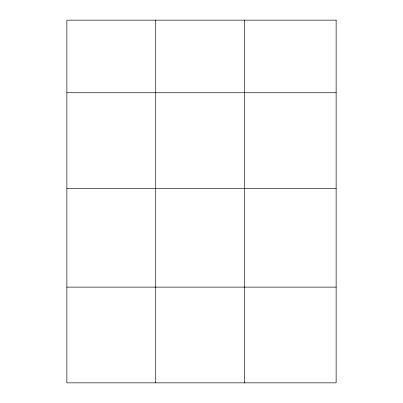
<?xml version="1.0" encoding="UTF-8"?>
<svg xmlns="http://www.w3.org/2000/svg" width="403" height="403" viewBox="0 0 403 403"><rect width="100%" height="100%" fill="white"/><g stroke="black" fill="none" stroke-linecap="round" stroke-linejoin="round"><path stroke-width="0.6" d="M66.868 92.745L336.132 92.745M66.868 188.478L336.132 188.478M66.868 287.117L336.132 287.117M244.581 20.15L244.581 382.85M155.724 20.15L155.724 382.85M336.132 20.15L66.868 20.15L66.868 382.85L336.132 382.85L336.132 20.15"/></g></svg>
